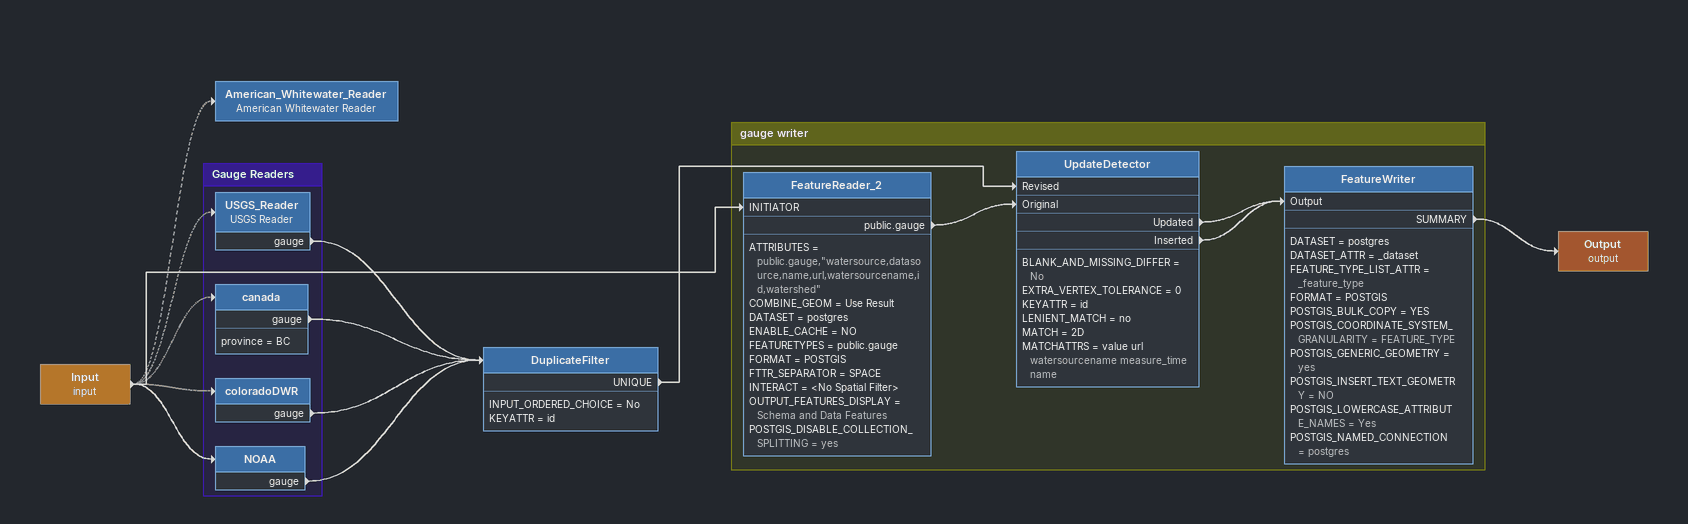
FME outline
Input (input)
    -> USGS_Reader [off]
    -> American_Whitewater_Reader [off]
    -> NOAA
    -> coloradoDWR [off]
    -> canada [off]
    -> FeatureReader_2 [INITIATOR]
American_Whitewater_Reader: American Whitewater Reader
DuplicateFilter
    INPUT_ORDERED_CHOICE = No
    KEYATTR = id
    UNIQUE -> UpdateDetector [Revised]
Output (output)

Bookmark: gauge writer
FeatureReader_2
    ATTRIBUTES = public.gauge,"watersource,datasource,name,url,watersourcename,id,watershed"
    COMBINE_GEOM = Use Result
    DATASET = postgres
    ENABLE_CACHE = NO
    FEATURETYPES = public.gauge
    FORMAT = POSTGIS
    FTTR_SEPARATOR = SPACE
    INTERACT = <No Spatial Filter>
    OUTPUT_FEATURES_DISPLAY = Schema and Data Features
    POSTGIS_DISABLE_COLLECTION_SPLITTING = yes
    public.gauge -> UpdateDetector [Original]
UpdateDetector
    BLANK_AND_MISSING_DIFFER = No
    EXTRA_VERTEX_TOLERANCE = 0
    KEYATTR = id
    LENIENT_MATCH = no
    MATCH = 2D
    MATCHATTRS = value url watersourcename measure_time name
    Updated -> FeatureWriter [Output]
    Inserted -> FeatureWriter [Output]
FeatureWriter
    DATASET = postgres
    DATASET_ATTR = _dataset
    FEATURE_TYPE_LIST_ATTR = _feature_type
    FORMAT = POSTGIS
    POSTGIS_BULK_COPY = YES
    POSTGIS_COORDINATE_SYSTEM_GRANULARITY = FEATURE_TYPE
    POSTGIS_GENERIC_GEOMETRY = yes
    POSTGIS_INSERT_TEXT_GEOMETRY = NO
    POSTGIS_LOWERCASE_ATTRIBUTE_NAMES = Yes
    POSTGIS_NAMED_CONNECTION = postgres
    SUMMARY -> Output (output)

Bookmark: Gauge Readers
USGS_Reader: USGS Reader
    gauge -> DuplicateFilter
canada
    province = BC
    gauge -> DuplicateFilter
coloradoDWR
    gauge -> DuplicateFilter
NOAA
    gauge -> DuplicateFilter
